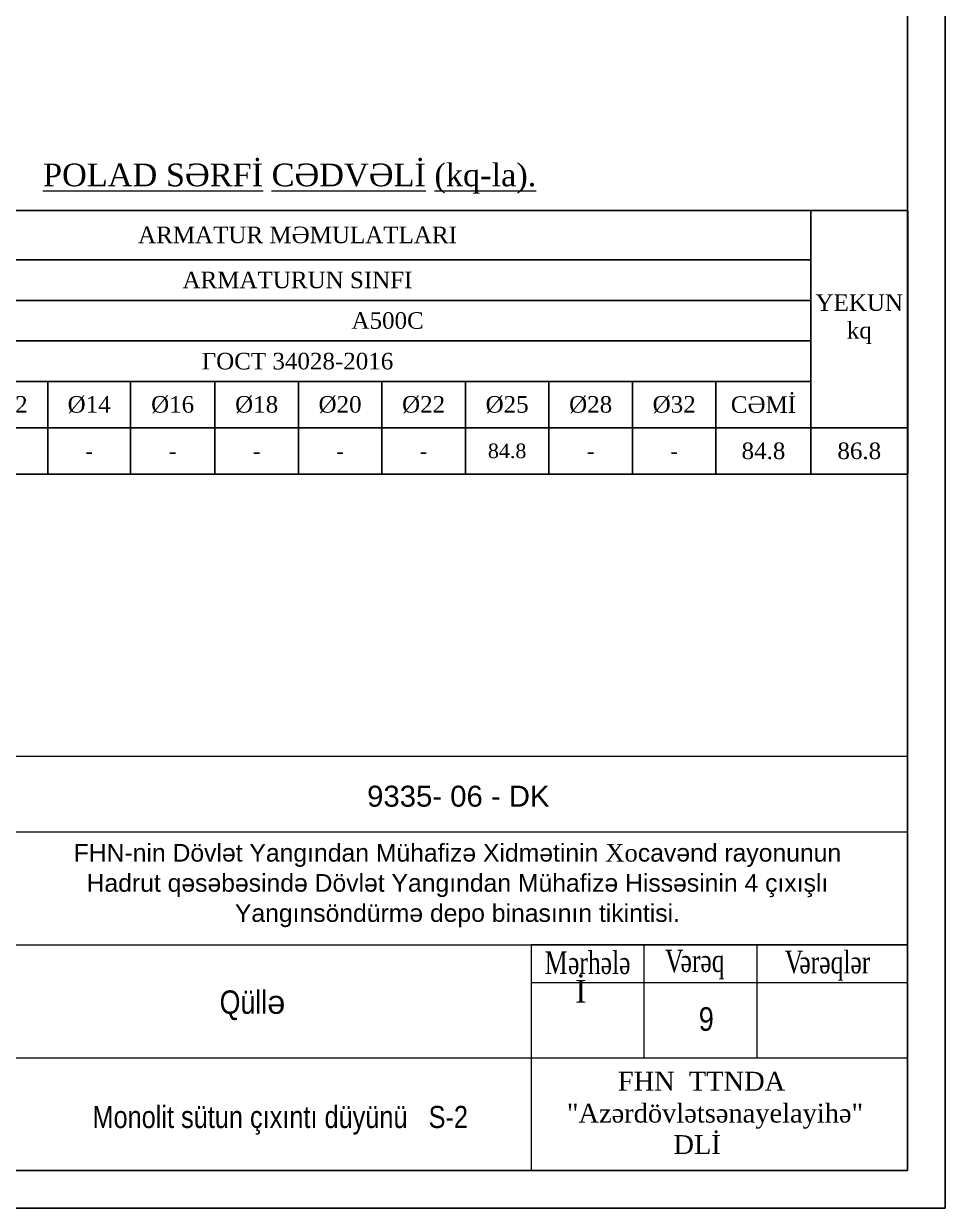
# Model space of a CAD drawing. Header units: millimetres. Extents: x -149347 to 251215, y -2929184 to -2541447.
# Drawn here: x -54997 to -43311, y -2759145 to -2744128 of the extents above; entities that cross this region are included whole.
import ezdxf

# ---------------------------------------------------------------- set-up
doc = ezdxf.new("R2010")
doc.units = ezdxf.units.MM
doc.linetypes.add('0', pattern=[0])
for name, color, linetype, lineweight in [('KON cedvel', 7, '0', 15), ('Text blocks_Ном._пера__1', 7, 'Continuous', 15), ('перегородка', 130, 'Continuous', 20)]:
    doc.layers.add(name, color=color, linetype=linetype, lineweight=lineweight)
doc.styles.add('400', font='times.ttf', dxfattribs={"width": 0.75, "height": 300})
doc.styles.add('Arial', font='arial.ttf')
doc.styles.add('style6', font='ARIALN.TTF', dxfattribs={"height": 300})
doc.styles.add('Times New  Roman', font='times.ttf')
doc.styles.add('Times New Roman', font='times.ttf')

# ---------------------------------------------------------------- blocks, each defined once
blk = doc.blocks.new('mekteb')
at = {"color": 0, "lineweight": 25}
for p, q in [((139843, -1821466), (139843, -1849866)), ((139843, -1849866), (99643, -1849866))]:
    blk.add_line(p, q, dxfattribs=at)
at = {"color": 0, "lineweight": 25, "ltscale": 15}
for p, q in [((139343, -1849366), (139343, -1821966)), ((101643, -1849366), (139343, -1849366))]:
    blk.add_line(p, q, dxfattribs=at)
at = {"linetype": 'Continuous', "lineweight": 15}
for p, q in [((120843, -1844866), (139343, -1844866)), ((120843, -1846366), (139343, -1846366)), ((135843, -1847866), (135843, -1846366)), ((137343, -1847866), (137343, -1846366)), ((134343, -1846866), (139343, -1846866)), ((120843, -1847866), (139343, -1847866)), ((120843, -1849366), (139343, -1849366))]:
    blk.add_line(p, q, dxfattribs=at)
for points in [[(120843, -1849366), (139343, -1849366), (139343, -1843866), (120843, -1843866)], [(134343, -1849366), (139343, -1849366), (139343, -1846366), (134343, -1846366)]]:
    blk.add_lwpolyline(points, close=True, dxfattribs=at)
at = {"lineweight": 25, "ltscale": 15, "style": '400', "width": 0.75}
for s, p in [(' M', (134437, -1846755)), ('ərhələ', (134831, -1846755)), ('V', (136119, -1846732)), ('ərəq', (136326, -1846728)), ('   V', (137454, -1846743)), ('ərəqlər', (137904, -1846747))]:
    blk.add_text(s, height=300, dxfattribs=at).set_placement(p)
at = {"lineweight": 25, "ltscale": 15, "attachment_point": 1, "style": 'Times New Roman'}
for s, insert, char_height, width in [('{\\fTimes New Roman|b0|i0|c238|p18;\\H0.42397x;İ\\fTimes New Roman|b0|i0|c186|p18;\\H2.3586x;      }', (134926, -1846834), 707.62, 10102.13), ('"{\\fTimes New Roman|b0|i0|c238|p18;Azərdövlətsənayelayihə"\\P              } {\\fTimes New Roman|b0|i0|c238|p18;DLİ}', (134816, -1848478), 250, 8698.57)]:
    blk.add_mtext(s, dxfattribs=dict(at, insert=insert, char_height=char_height, width=width))
at = {"lineweight": 25, "insert": (130203, -1846973), "char_height": 310, "width": 5486.13, "attachment_point": 1, "style": 'style6'}
blk.add_mtext('{\\C0;Q\\fArial Narrow|b0|i0|c238|p34;üll\\fArial|b0|i0|c0|p34;ə}', dxfattribs=at)
at = {"lineweight": 25, "ltscale": 15, "insert": (135115, -1848053), "char_height": 250, "attachment_point": 1, "style": 'Times New Roman'}
blk.add_mtext('  {\\fTimes New Roman|b0|i0|c238|p18;  FHN  TTNDA}', dxfattribs=at)
at = {"layer": 'Text blocks_Ном._пера__1', "linetype": 'Continuous', "lineweight": 25, "insert": (128266, -1845580), "char_height": 235, "width": 10191.85, "attachment_point": 4, "line_spacing_factor": 1.021551, "style": 'Arial'}
blk.add_mtext('\\pxqc;{\\fArial|b0|i0|c238|p34;\\C256;FHN-nin Dövlət Yangından Mühafizə Xidmətinin \\fTimes New Roman|b0|i0|c204|p18;Xo\\fArial|b0|i0|c238|p34;cavənd rayonunun Hadrut qəsəbəsində Dövlət Yangından Mühafizə Hissəsinin 4 çıxışlı Yangınsöndürmə depo binasının tikintisi.}', dxfattribs=at)
at = {"layer": 'перегородка', "lineweight": 30, "insert": (132162, -1844536), "char_height": 441.245, "width": 6524.89, "attachment_point": 7, "style": 'Arial'}
blk.add_mtext('{\\fArial|b0|i0|c238|p34;\\H0.63158x;\\C7;9335\\fArial|b0|i0|c204|p34;- \\fArial|b0|i0|c238|p34;06\\fArial|b0|i0|c204|p34; - DK}', dxfattribs=at)
blk = doc.blocks.new('*T211')
at = {"layer": 'KON cedvel', "color": 0, "linetype": 'ByBlock', "lineweight": -2, "ltscale": 15, "transparency": 16777216}
for p, q in [((0, 0), (17657, 0)), ((0, 0), (0, -3345)), ((3410, 0), (3410, -3345)), ((16430, 0), (16430, -3345)), ((17657, 0), (17657, -3345)), ((3410, -626), (16430, -626)), ((3410, -1141), (16430, -1141)), ((5696, -1141), (5696, -1656)), ((3410, -1656), (16430, -1656)), ((3410, -2170), (16430, -2170)), ((4469, -2170), (4469, -3345)), ((5696, -2170), (5696, -3345)), ((6755, -2170), (6755, -3345)), ((7802, -2170), (7802, -3345)), ((8872, -2170), (8872, -3345)), ((9931, -2170), (9931, -3345)), ((10990, -2170), (10990, -3345)), ((12049, -2170), (12049, -3345)), ((13108, -2170), (13108, -3345)), ((14166, -2170), (14166, -3345)), ((15225, -2170), (15225, -3345)), ((0, -2758), (17657, -2758)), ((0, -3345), (17657, -3345))]:
    blk.add_line(p, q, dxfattribs=at)
at = {"layer": 'KON cedvel', "color": 0, "lineweight": 15, "ltscale": 15, "transparency": 16777216, "attachment_point": 5, "style": 'Times New  Roman'}
for s, insert, char_height, width in [('ARMATUR MƏMULATLARI', (9920, -313), 209.93, 13011.43), ('ARMATURUN SINFI', (9920, -884), 209.93, 13011.43), ('YEKUN                  kq', (17043, -1379), 209.93, 1218.39), ('ELEMENTIN   MARKASI', (1705, -1379), 209.93, 3401.66), ('{\\fTimes New Roman|b0|i0|c238|p18;A-l ( A-240 )}', (4553, -1398), 209.93, 2277.23), ('{\\fTimes New Roman|b0|i0|c238|p18;A}500C', (11063, -1398), 209.93, 10725.8), ('ГОСТ {\\fTimes New Roman|b0|i0|c238|p18;34028}-20{\\fTimes New Roman|b0|i0|c238|p18;1}6', (9920, -1913), 209.93, 13011.43), ('{\\fTimes New Roman|b0|i0|c238|p18;%%C}8', (3939, -2464), 209.93, 1050.44), ('{\\fTimes New Roman|b0|i0|c238|p18;Cəmi}', (5082, -2464), 209.93, 1218.39), ('{\\fTimes New Roman|b0|i0|c238|p18;%%C}1{\\fTimes New Roman|b0|i0|c238|p18;2}', (6225, -2464), 209.93, 1050.44), ('{\\fTimes New Roman|b0|i0|c238|p18;%%C}1{\\fTimes New Roman|b0|i0|c238|p18;4}', (7278, -2464), 209.93, 1039.36), ('{\\fTimes New Roman|b0|i0|c238|p18;%%C16}', (8337, -2464), 209.93, 1061.53), ('{\\fTimes New Roman|b0|i0|c238|p18;%%C18}', (9402, -2464), 209.93, 1050.44), ('{\\fTimes New Roman|b0|i0|c238|p18;%%C20}', (10460, -2464), 209.93, 1050.44), ('{\\fTimes New Roman|b0|i0|c238|p18;%%C22}', (11519, -2464), 209.93, 1050.44), ('{\\fTimes New Roman|b0|i0|c238|p18;%%C25}', (12578, -2464), 209.93, 1050.44), ('{\\fTimes New Roman|b0|i0|c238|p18;%%C28}', (13637, -2464), 209.93, 1050.44), ('{\\fTimes New Roman|b0|i0|c238|p18;%%C32}', (14696, -2464), 209.93, 1050.44), ('CƏ{\\fTimes New Roman|b0|i0|c238|p18;Mİ}', (15828, -2464), 209.93, 1196.22), ('{\\C1;2.1}', (3939, -3051), 209.9, 1052.26), ('{\\C1;2.1}', (5082, -3051), 209.9, 1220.2), ('{\\C1;84.8}', (12578, -3051), 184.7, 1050.44), ('{\\C1;84.8}', (15828, -3051), 209.9, 1196.22), ('{\\C1;86.8}', (17043, -3051), 209.9, 1218.39), ('{\\fTimes New Roman|b0|i0|c238|p18;\\C1;-}', (6225, -3051), 184.74, 1050.44), ('{\\fTimes New Roman|b0|i0|c238|p18;\\C1;-}', (7278, -3051), 184.74, 1039.36), ('{\\fTimes New Roman|b0|i0|c238|p18;\\C1;-}', (8337, -3051), 184.74, 1061.53), ('{\\fTimes New Roman|b0|i0|c238|p18;\\C1;-}', (9402, -3051), 184.74, 1050.44), ('{\\fTimes New Roman|b0|i0|c238|p18;\\C1;-}', (10460, -3051), 184.74, 1050.44), ('{\\fTimes New Roman|b0|i0|c238|p18;\\C1;-}', (11519, -3051), 184.74, 1050.44), ('{\\fTimes New Roman|b0|i0|c238|p18;\\C1;-}', (13637, -3051), 184.74, 1050.44), ('{\\fTimes New Roman|b0|i0|c238|p18;\\C1;-}', (14696, -3051), 184.74, 1050.44)]:
    blk.add_mtext(s, dxfattribs=dict(at, insert=insert, char_height=char_height, width=width))

msp = doc.modelspace()

# ---------------------------------------------------------------- block references
at = {"lineweight": 15, "xscale": 0.9544229576021871, "yscale": 0.9544229576021871, "zscale": 0.9544229576021871}
msp.add_blockref('mekteb', (-176780.75159, -993589.85688), dxfattribs=at)
msp.add_blockref('*T211', (-61445.0717, -2746493.98999))

# ---------------------------------------------------------------- texts
at = {"color": 7, "lineweight": 15, "insert": (-46437.4674, -2756595.19875), "char_height": 300, "attachment_point": 1, "style": 'style6'}
msp.add_mtext_dynamic_manual_height_columns('{\\fArial Narrow|b0|i0|c238|p34;9}', width=753.3596341, gutter_width=12.5, heights=[0], dxfattribs=at)
at = {"lineweight": 20, "insert": (-54481.06585, -2757846.84689), "char_height": 279.9997945, "width": 6330.0547596, "attachment_point": 1, "style": 'style6'}
msp.add_mtext('{\\fArial Narrow|b0|i0|c238|p34;    Monolit sütun çıxıntı düyünü   S-2  }', dxfattribs=at)
at = {"layer": 'KON cedvel', "color": 0, "insert": (-51624.4216, -2746091.9), "char_height": 287.82297657, "width": 12410.5493091, "attachment_point": 5, "style": 'style6'}
msp.add_mtext('{\\fTimes New Roman|b0|i0|c238|p18;\\LPOLAD S\\fTimes New Roman|b0|i0|c204|p18;Ə\\fTimes New Roman|b0|i0|c238|p18;RFİ C\\fTimes New Roman|b0|i0|c204|p18;Ə\\fTimes New Roman|b0|i0|c238|p18;DV\\fTimes New Roman|b0|i0|c204|p18;Ə\\fTimes New Roman|b0|i0|c238|p18;Lİ\\fTimes New Roman|b0|i0|c204|p18; (kq-la).\\fTimes New Roman|b0|i0|c238|p18; }', dxfattribs=at)

doc.saveas('drawing.dxf')
